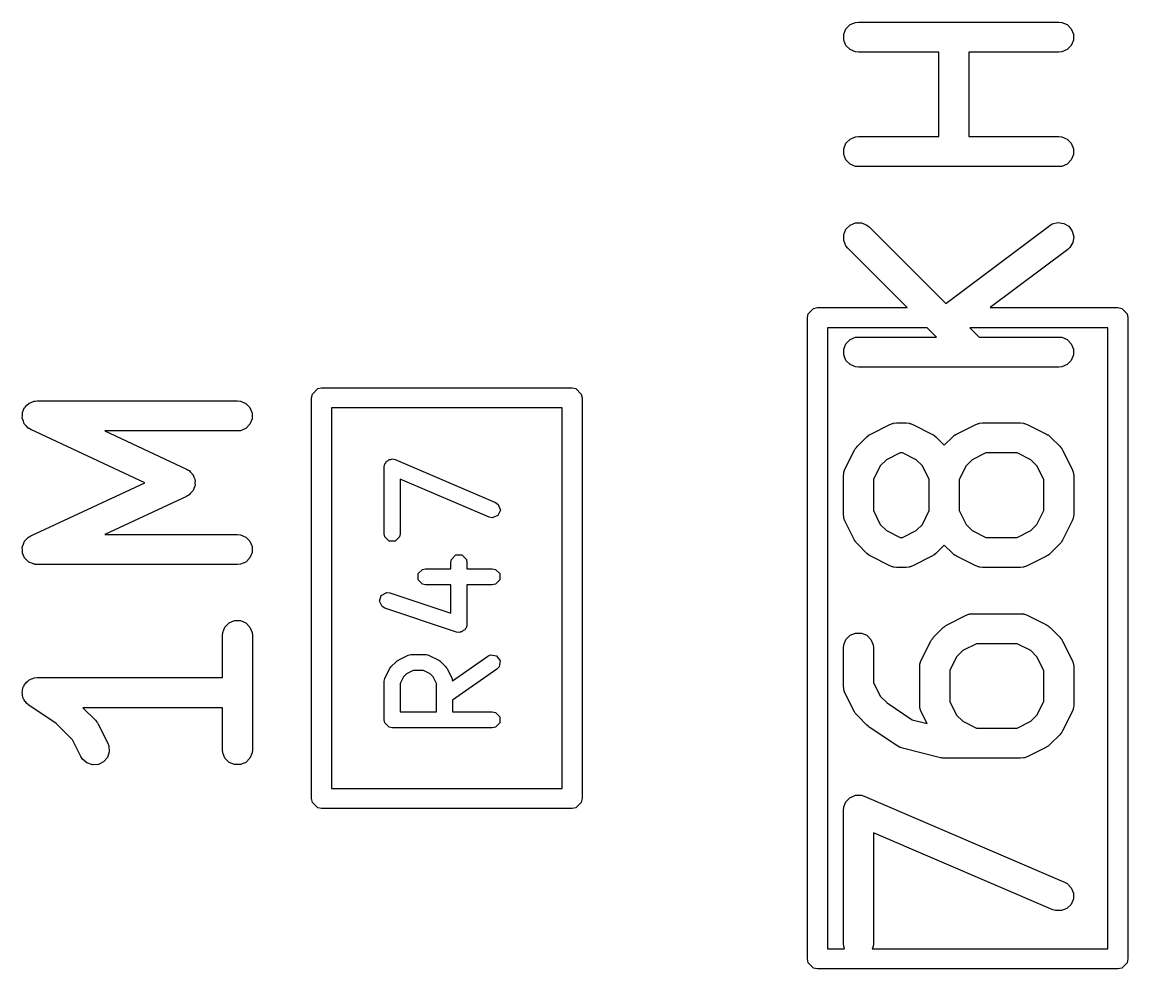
# Model space of a CAD drawing. Extents: x 1.56 to 6.49, y -4.6 to -1.37.
# Drawn here: x 4.4677 to 4.685, y -2.6398 to -2.4537 of the extents above; entities that cross this region are included whole.
import ezdxf

# ---------------------------------------------------------------- set-up
doc = ezdxf.new("R2010")
doc.units = 0
doc.header["$MEASUREMENT"] = 0
doc.layers.add('BLACK', color=7, linetype='CONTINUOUS')

msp = doc.modelspace()

# ---------------------------------------------------------------- linework, layer by layer
at = {"layer": 'BLACK', "linetype": 'CONTINUOUS'}
for p, q in [((4.62918, -2.45612), (4.62962, -2.45505)), ((4.62962, -2.45505), (4.63044, -2.45424)), ((4.63044, -2.45424), (4.6315, -2.4538)), ((4.6315, -2.4538), (4.63208, -2.45374)), ((4.63208, -2.45374), (4.67145, -2.45374)), ((4.67145, -2.45374), (4.67203, -2.4538)), ((4.67203, -2.4538), (4.67309, -2.45424)), ((4.67309, -2.45424), (4.6739, -2.45505)), ((4.6739, -2.45505), (4.67435, -2.45612)), ((4.62918, -2.45727), (4.62918, -2.45612)), ((4.62962, -2.45833), (4.62918, -2.45727)), ((4.67435, -2.45727), (4.6739, -2.45833)), ((4.67435, -2.45612), (4.67435, -2.45727)), ((4.63044, -2.45915), (4.62962, -2.45833)), ((4.6315, -2.45959), (4.63044, -2.45915)), ((4.63208, -2.45965), (4.6315, -2.45959)), ((4.64787, -2.45965), (4.63208, -2.45965)), ((4.64787, -2.47624), (4.64787, -2.45965)), ((4.67145, -2.45965), (4.65378, -2.45965)), ((4.65378, -2.45965), (4.65378, -2.47624)), ((4.67203, -2.45959), (4.67145, -2.45965)), ((4.67309, -2.45915), (4.67203, -2.45959)), ((4.6739, -2.45833), (4.67309, -2.45915)), ((4.62918, -2.47861), (4.62962, -2.47755)), ((4.62962, -2.47755), (4.63044, -2.47673)), ((4.63044, -2.47673), (4.6315, -2.47629)), ((4.6315, -2.47629), (4.63208, -2.47624)), ((4.63208, -2.47624), (4.64787, -2.47624)), ((4.65378, -2.47624), (4.67145, -2.47624)), ((4.67145, -2.47624), (4.67203, -2.47629)), ((4.67203, -2.47629), (4.67309, -2.47673)), ((4.67309, -2.47673), (4.6739, -2.47755)), ((4.6739, -2.47755), (4.67435, -2.47861)), ((4.62918, -2.47977), (4.62918, -2.47861)), ((4.67435, -2.47861), (4.67435, -2.47977)), ((4.62962, -2.48083), (4.62918, -2.47977)), ((4.63044, -2.48165), (4.62962, -2.48083)), ((4.6315, -2.48209), (4.63044, -2.48165)), ((4.67309, -2.48165), (4.67203, -2.48209)), ((4.6739, -2.48083), (4.67309, -2.48165)), ((4.67435, -2.47977), (4.6739, -2.48083)), ((4.63208, -2.48214), (4.6315, -2.48209)), ((4.67145, -2.48214), (4.63208, -2.48214)), ((4.67203, -2.48209), (4.67145, -2.48214)), ((4.62918, -2.49549), (4.62962, -2.49442)), ((4.62962, -2.49442), (4.63044, -2.49361)), ((4.63044, -2.49361), (4.6315, -2.49317)), ((4.6315, -2.49317), (4.63266, -2.49317)), ((4.63266, -2.49317), (4.63372, -2.49361)), ((4.63372, -2.49361), (4.63417, -2.49398)), ((4.63417, -2.49398), (4.64923, -2.50904)), ((4.64923, -2.50904), (4.66968, -2.4937)), ((4.66968, -2.4937), (4.67017, -2.4934)), ((4.67017, -2.4934), (4.67129, -2.49311)), ((4.67129, -2.49311), (4.67243, -2.49328)), ((4.67243, -2.49328), (4.67342, -2.49386)), ((4.67342, -2.49386), (4.67411, -2.49479)), ((4.67411, -2.49479), (4.6744, -2.4959)), ((4.62918, -2.49664), (4.62918, -2.49549)), ((4.62962, -2.4977), (4.62918, -2.49664)), ((4.67424, -2.49704), (4.67365, -2.49803)), ((4.6744, -2.4959), (4.67424, -2.49704)), ((4.62999, -2.49815), (4.62962, -2.4977)), ((4.64168, -2.50984), (4.62999, -2.49815)), ((4.67322, -2.49843), (4.658, -2.50984)), ((4.67365, -2.49803), (4.67322, -2.49843)), ((4.6222, -2.51106), (4.62326, -2.50999)), ((4.62326, -2.50999), (4.62402, -2.50984)), ((4.62402, -2.50984), (4.64168, -2.50984)), ((4.658, -2.50984), (4.68307, -2.50984)), ((4.68307, -2.50984), (4.68382, -2.50999)), ((4.68382, -2.50999), (4.68489, -2.51106)), ((4.62205, -2.51181), (4.6222, -2.51106)), ((4.62205, -2.6378), (4.62205, -2.51181)), ((4.68489, -2.51106), (4.68504, -2.51181)), ((4.68504, -2.51181), (4.68504, -2.6378)), ((4.64562, -2.51378), (4.62598, -2.51378)), ((4.62598, -2.51378), (4.62598, -2.63583)), ((4.64745, -2.51561), (4.64562, -2.51378)), ((4.65397, -2.51378), (4.6558, -2.51561)), ((4.6811, -2.51378), (4.65397, -2.51378)), ((4.6811, -2.63583), (4.6811, -2.51378)), ((4.62962, -2.51692), (4.63044, -2.51611)), ((4.63044, -2.51611), (4.6315, -2.51566)), ((4.6315, -2.51566), (4.63208, -2.51561)), ((4.63208, -2.51561), (4.64745, -2.51561)), ((4.6558, -2.51561), (4.67145, -2.51561)), ((4.67145, -2.51561), (4.67203, -2.51566)), ((4.67203, -2.51566), (4.67309, -2.51611)), ((4.67309, -2.51611), (4.6739, -2.51692)), ((4.62918, -2.51798), (4.62962, -2.51692)), ((4.62918, -2.51914), (4.62918, -2.51798)), ((4.6739, -2.51692), (4.67435, -2.51798)), ((4.67435, -2.51798), (4.67435, -2.51914)), ((4.62962, -2.5202), (4.62918, -2.51914)), ((4.63044, -2.52102), (4.62962, -2.5202)), ((4.6315, -2.52146), (4.63044, -2.52102)), ((4.67309, -2.52102), (4.67203, -2.52146)), ((4.6739, -2.5202), (4.67309, -2.52102)), ((4.67435, -2.51914), (4.6739, -2.5202)), ((4.63208, -2.52151), (4.6315, -2.52146)), ((4.67145, -2.52151), (4.63208, -2.52151)), ((4.67203, -2.52146), (4.67145, -2.52151)), ((4.52461, -2.52756), (4.52476, -2.52681)), ((4.52476, -2.52681), (4.52582, -2.52574)), ((4.52582, -2.52574), (4.52657, -2.52559)), ((4.52657, -2.52559), (4.57579, -2.52559)), ((4.57579, -2.52559), (4.57654, -2.52574)), ((4.57654, -2.52574), (4.57761, -2.52681)), ((4.57761, -2.52681), (4.57776, -2.52756)), ((4.46801, -2.52995), (4.46821, -2.52948)), ((4.46821, -2.52948), (4.46825, -2.52943)), ((4.46825, -2.52943), (4.46828, -2.52937)), ((4.46828, -2.52937), (4.46866, -2.52903)), ((4.46866, -2.52903), (4.46902, -2.52867)), ((4.46902, -2.52867), (4.46908, -2.52864)), ((4.46908, -2.52864), (4.46913, -2.5286)), ((4.46913, -2.5286), (4.46961, -2.52842)), ((4.46961, -2.52842), (4.47009, -2.52823)), ((4.47009, -2.52823), (4.47018, -2.52822)), ((4.47018, -2.52822), (4.47021, -2.5282)), ((4.47021, -2.5282), (4.47028, -2.52821)), ((4.47028, -2.52821), (4.47066, -2.52817)), ((4.47066, -2.52817), (4.51003, -2.52817)), ((4.51003, -2.52817), (4.51061, -2.52823)), ((4.51061, -2.52823), (4.51167, -2.52867)), ((4.51167, -2.52867), (4.51249, -2.52948)), ((4.51249, -2.52948), (4.51293, -2.53055)), ((4.52461, -2.6063), (4.52461, -2.52756)), ((4.52854, -2.52953), (4.52854, -2.60433)), ((4.57382, -2.52953), (4.52854, -2.52953)), ((4.57382, -2.60433), (4.57382, -2.52953)), ((4.57776, -2.52756), (4.57776, -2.6063)), ((4.46774, -2.53157), (4.46777, -2.53106)), ((4.46777, -2.53163), (4.46774, -2.53157)), ((4.46777, -2.53055), (4.46779, -2.53048)), ((4.46777, -2.53106), (4.46777, -2.53055)), ((4.46777, -2.5317), (4.46777, -2.53163)), ((4.46796, -2.53217), (4.46777, -2.5317)), ((4.46779, -2.53042), (4.46801, -2.52995)), ((4.46779, -2.53048), (4.46779, -2.53042)), ((4.51293, -2.5317), (4.51249, -2.53276)), ((4.51293, -2.53055), (4.51293, -2.5317)), ((4.46814, -2.53265), (4.46796, -2.53217)), ((4.46818, -2.5327), (4.46814, -2.53265)), ((4.46821, -2.53276), (4.46818, -2.5327)), ((4.46857, -2.53312), (4.46821, -2.53276)), ((4.46892, -2.5335), (4.46857, -2.53312)), ((4.46899, -2.53355), (4.46892, -2.5335)), ((4.46902, -2.53358), (4.46899, -2.53355)), ((4.46909, -2.5336), (4.46902, -2.53358)), ((4.46941, -2.5338), (4.46909, -2.5336)), ((4.4918, -2.54424), (4.46941, -2.5338)), ((4.51061, -2.53402), (4.51003, -2.53407)), ((4.51167, -2.53358), (4.51061, -2.53402)), ((4.51249, -2.53276), (4.51167, -2.53358)), ((4.63451, -2.53467), (4.63826, -2.53279)), ((4.63826, -2.53279), (4.6388, -2.53259)), ((4.6388, -2.53259), (4.6389, -2.53258)), ((4.6389, -2.53258), (4.639, -2.53254)), ((4.639, -2.53254), (4.63958, -2.53248)), ((4.63958, -2.53248), (4.64145, -2.53248)), ((4.64145, -2.53248), (4.64203, -2.53254)), ((4.64203, -2.53254), (4.64213, -2.53258)), ((4.64213, -2.53258), (4.64223, -2.53259)), ((4.64223, -2.53259), (4.64277, -2.53279)), ((4.64277, -2.53279), (4.64652, -2.53467)), ((4.65138, -2.53467), (4.65513, -2.53279)), ((4.65513, -2.53279), (4.65567, -2.53259)), ((4.65567, -2.53259), (4.65578, -2.53258)), ((4.65578, -2.53258), (4.65588, -2.53254)), ((4.65588, -2.53254), (4.65645, -2.53248)), ((4.65645, -2.53248), (4.66395, -2.53248)), ((4.66395, -2.53248), (4.66453, -2.53254)), ((4.66453, -2.53254), (4.66462, -2.53258)), ((4.66462, -2.53258), (4.66473, -2.53259)), ((4.66473, -2.53259), (4.66527, -2.53279)), ((4.66527, -2.53279), (4.66902, -2.53467)), ((4.51003, -2.53407), (4.48397, -2.53407)), ((4.48397, -2.53407), (4.50003, -2.54157)), ((4.63187, -2.53709), (4.63374, -2.53522)), ((4.63374, -2.53522), (4.63397, -2.53503)), ((4.63397, -2.53503), (4.63402, -2.53498)), ((4.63402, -2.53498), (4.63411, -2.53492)), ((4.63411, -2.53492), (4.63419, -2.53485)), ((4.63419, -2.53485), (4.63426, -2.53482)), ((4.63426, -2.53482), (4.63451, -2.53467)), ((4.64652, -2.53467), (4.64677, -2.53482)), ((4.64677, -2.53482), (4.64684, -2.53485)), ((4.64684, -2.53485), (4.64692, -2.53492)), ((4.64692, -2.53492), (4.64701, -2.53498)), ((4.64701, -2.53498), (4.64706, -2.53503)), ((4.64706, -2.53503), (4.64729, -2.53522)), ((4.64729, -2.53522), (4.64895, -2.53688)), ((4.64895, -2.53688), (4.65061, -2.53522)), ((4.65061, -2.53522), (4.65084, -2.53503)), ((4.65084, -2.53503), (4.65089, -2.53498)), ((4.65089, -2.53498), (4.65098, -2.53492)), ((4.65098, -2.53492), (4.65106, -2.53485)), ((4.65106, -2.53485), (4.65113, -2.53482)), ((4.65113, -2.53482), (4.65138, -2.53467)), ((4.66902, -2.53467), (4.66927, -2.53482)), ((4.66927, -2.53482), (4.66934, -2.53485)), ((4.66934, -2.53485), (4.66942, -2.53492)), ((4.66942, -2.53492), (4.66951, -2.53498)), ((4.66951, -2.53498), (4.66956, -2.53503)), ((4.66956, -2.53503), (4.66979, -2.53522)), ((4.66979, -2.53522), (4.67166, -2.53709)), ((4.62944, -2.54161), (4.63131, -2.53786)), ((4.63131, -2.53786), (4.63147, -2.53761)), ((4.63147, -2.53761), (4.6315, -2.53754)), ((4.6315, -2.53754), (4.63157, -2.53746)), ((4.63157, -2.53746), (4.63162, -2.53737)), ((4.63162, -2.53737), (4.63168, -2.53732)), ((4.63168, -2.53732), (4.63187, -2.53709)), ((4.64028, -2.53839), (4.63758, -2.53973)), ((4.64076, -2.53839), (4.64028, -2.53839)), ((4.64345, -2.53973), (4.64076, -2.53839)), ((4.65715, -2.53839), (4.65445, -2.53973)), ((4.66325, -2.53839), (4.65715, -2.53839)), ((4.66595, -2.53973), (4.66325, -2.53839)), ((4.67166, -2.53709), (4.67185, -2.53732)), ((4.67185, -2.53732), (4.67191, -2.53737)), ((4.67191, -2.53737), (4.67196, -2.53746)), ((4.67196, -2.53746), (4.67203, -2.53754)), ((4.67203, -2.53754), (4.67206, -2.53761)), ((4.67206, -2.53761), (4.67222, -2.53786)), ((4.67222, -2.53786), (4.67409, -2.54161)), ((4.53887, -2.54112), (4.53898, -2.54055)), ((4.53898, -2.54055), (4.53921, -2.54032)), ((4.53921, -2.54032), (4.53934, -2.54002)), ((4.53934, -2.54002), (4.53962, -2.53991)), ((4.53962, -2.53991), (4.53984, -2.5397)), ((4.53984, -2.5397), (4.54016, -2.5397)), ((4.54016, -2.5397), (4.54046, -2.53958)), ((4.54046, -2.53958), (4.54102, -2.5397)), ((4.54102, -2.5397), (4.54104, -2.5397)), ((4.54104, -2.5397), (4.54105, -2.5397)), ((4.54105, -2.5397), (4.54106, -2.5397)), ((4.54106, -2.5397), (4.56074, -2.54814)), ((4.63758, -2.53973), (4.63638, -2.54093)), ((4.64465, -2.54093), (4.64345, -2.53973)), ((4.65445, -2.53973), (4.65325, -2.54093)), ((4.66715, -2.54093), (4.66595, -2.53973)), ((4.50003, -2.54157), (4.50024, -2.54169)), ((4.50024, -2.54169), (4.50031, -2.54172)), ((4.50031, -2.54172), (4.50037, -2.54177)), ((4.50037, -2.54177), (4.50053, -2.54186)), ((4.50053, -2.54186), (4.50083, -2.54219)), ((4.50083, -2.54219), (4.50116, -2.5425)), ((4.50116, -2.5425), (4.50122, -2.54262)), ((4.50122, -2.54262), (4.50131, -2.54271)), ((4.50131, -2.54271), (4.50146, -2.54313)), ((4.53886, -2.54113), (4.53887, -2.54112)), ((4.53887, -2.54114), (4.53886, -2.54113)), ((4.53886, -2.54115), (4.53887, -2.54114)), ((4.53886, -2.55427), (4.53886, -2.54115)), ((4.62913, -2.54293), (4.62918, -2.54236)), ((4.62918, -2.54236), (4.62922, -2.54226)), ((4.62922, -2.54226), (4.62923, -2.54215)), ((4.62923, -2.54215), (4.62944, -2.54161)), ((4.63638, -2.54093), (4.63503, -2.54363)), ((4.646, -2.54363), (4.64465, -2.54093)), ((4.65325, -2.54093), (4.65191, -2.54363)), ((4.6685, -2.54363), (4.66715, -2.54093)), ((4.67409, -2.54161), (4.6743, -2.54215)), ((4.6743, -2.54215), (4.6743, -2.54226)), ((4.6743, -2.54226), (4.67435, -2.54236)), ((4.67435, -2.54236), (4.6744, -2.54293)), ((4.46941, -2.55469), (4.4918, -2.54424)), ((4.50146, -2.54313), (4.50165, -2.54354)), ((4.50165, -2.54354), (4.50166, -2.54367)), ((4.50166, -2.54482), (4.50165, -2.54495)), ((4.50166, -2.54367), (4.5017, -2.5438)), ((4.5017, -2.54469), (4.50166, -2.54482)), ((4.5017, -2.5438), (4.50168, -2.54424)), ((4.50168, -2.54424), (4.5017, -2.54469)), ((4.5595, -2.55104), (4.54201, -2.54354)), ((4.54201, -2.54354), (4.54201, -2.55427)), ((4.62913, -2.55043), (4.62913, -2.54293)), ((4.63503, -2.54363), (4.63503, -2.54973)), ((4.646, -2.54973), (4.646, -2.54363)), ((4.65191, -2.54363), (4.65191, -2.54973)), ((4.6685, -2.54973), (4.6685, -2.54363)), ((4.6744, -2.54293), (4.6744, -2.55043)), ((4.50003, -2.54692), (4.48397, -2.55442)), ((4.50024, -2.5468), (4.50003, -2.54692)), ((4.50031, -2.54677), (4.50024, -2.5468)), ((4.50037, -2.54672), (4.50031, -2.54677)), ((4.50053, -2.54663), (4.50037, -2.54672)), ((4.50083, -2.54629), (4.50053, -2.54663)), ((4.50116, -2.54599), (4.50083, -2.54629)), ((4.50122, -2.54587), (4.50116, -2.54599)), ((4.50131, -2.54578), (4.50122, -2.54587)), ((4.50146, -2.54535), (4.50131, -2.54578)), ((4.50165, -2.54495), (4.50146, -2.54535)), ((4.56074, -2.54814), (4.56125, -2.54849)), ((4.56125, -2.54849), (4.5617, -2.54961)), ((4.5601, -2.55116), (4.5595, -2.55104)), ((4.56122, -2.55071), (4.5601, -2.55116)), ((4.5617, -2.54961), (4.56122, -2.55071)), ((4.62918, -2.55101), (4.62913, -2.55043)), ((4.62922, -2.55111), (4.62918, -2.55101)), ((4.62923, -2.55121), (4.62922, -2.55111)), ((4.62944, -2.55175), (4.62923, -2.55121)), ((4.63503, -2.54973), (4.63638, -2.55243)), ((4.64465, -2.55243), (4.646, -2.54973)), ((4.65191, -2.54973), (4.65325, -2.55243)), ((4.66715, -2.55243), (4.6685, -2.54973)), ((4.6743, -2.55121), (4.67409, -2.55175)), ((4.67435, -2.55101), (4.6743, -2.55111)), ((4.6743, -2.55111), (4.6743, -2.55121)), ((4.6744, -2.55043), (4.67435, -2.55101)), ((4.63131, -2.5555), (4.62944, -2.55175)), ((4.63638, -2.55243), (4.63758, -2.55363)), ((4.64345, -2.55363), (4.64465, -2.55243)), ((4.65325, -2.55243), (4.65445, -2.55363)), ((4.66595, -2.55363), (4.66715, -2.55243)), ((4.67409, -2.55175), (4.67222, -2.5555)), ((4.46814, -2.55584), (4.46818, -2.55579)), ((4.46818, -2.55579), (4.46821, -2.55573)), ((4.46821, -2.55573), (4.46857, -2.55536)), ((4.46857, -2.55536), (4.46892, -2.55499)), ((4.46892, -2.55499), (4.46899, -2.55494)), ((4.46899, -2.55494), (4.46902, -2.55491)), ((4.46902, -2.55491), (4.46909, -2.55489)), ((4.46909, -2.55489), (4.46941, -2.55469)), ((4.48397, -2.55442), (4.51003, -2.55442)), ((4.51003, -2.55442), (4.51061, -2.55447)), ((4.51061, -2.55447), (4.51167, -2.55491)), ((4.51167, -2.55491), (4.51249, -2.55573)), ((4.51249, -2.55573), (4.51293, -2.55679)), ((4.53898, -2.55488), (4.53886, -2.55427)), ((4.53984, -2.55573), (4.53898, -2.55488)), ((4.54104, -2.55573), (4.53984, -2.55573)), ((4.54189, -2.55488), (4.54104, -2.55573)), ((4.54201, -2.55427), (4.54189, -2.55488)), ((4.63147, -2.55575), (4.63131, -2.5555)), ((4.6315, -2.55582), (4.63147, -2.55575)), ((4.63758, -2.55363), (4.64028, -2.55498)), ((4.64028, -2.55498), (4.64076, -2.55498)), ((4.64076, -2.55498), (4.64345, -2.55363)), ((4.65445, -2.55363), (4.65715, -2.55498)), ((4.65715, -2.55498), (4.66325, -2.55498)), ((4.66325, -2.55498), (4.66595, -2.55363)), ((4.67206, -2.55575), (4.67203, -2.55582)), ((4.67222, -2.5555), (4.67206, -2.55575)), ((4.46774, -2.55692), (4.46777, -2.55686)), ((4.46777, -2.55743), (4.46774, -2.55692)), ((4.46777, -2.55679), (4.46796, -2.55632)), ((4.46777, -2.55686), (4.46777, -2.55679)), ((4.46777, -2.55794), (4.46777, -2.55743)), ((4.46779, -2.558), (4.46777, -2.55794)), ((4.46796, -2.55632), (4.46814, -2.55584)), ((4.51293, -2.55794), (4.51249, -2.55901)), ((4.51293, -2.55679), (4.51293, -2.55794)), ((4.63157, -2.5559), (4.6315, -2.55582)), ((4.63162, -2.55599), (4.63157, -2.5559)), ((4.63168, -2.55604), (4.63162, -2.55599)), ((4.63187, -2.55627), (4.63168, -2.55604)), ((4.63374, -2.55814), (4.63187, -2.55627)), ((4.64895, -2.55648), (4.64729, -2.55814)), ((4.65061, -2.55814), (4.64895, -2.55648)), ((4.67166, -2.55627), (4.66979, -2.55814)), ((4.67185, -2.55604), (4.67166, -2.55627)), ((4.67191, -2.55599), (4.67185, -2.55604)), ((4.67196, -2.5559), (4.67191, -2.55599)), ((4.67203, -2.55582), (4.67196, -2.5559)), ((4.46779, -2.55807), (4.46779, -2.558)), ((4.46801, -2.55853), (4.46779, -2.55807)), ((4.46821, -2.55901), (4.46801, -2.55853)), ((4.46825, -2.55905), (4.46821, -2.55901)), ((4.46828, -2.55911), (4.46825, -2.55905)), ((4.46866, -2.55946), (4.46828, -2.55911)), ((4.46902, -2.55982), (4.46866, -2.55946)), ((4.46908, -2.55985), (4.46902, -2.55982)), ((4.46913, -2.55989), (4.46908, -2.55985)), ((4.46961, -2.56007), (4.46913, -2.55989)), ((4.47009, -2.56026), (4.46961, -2.56007)), ((4.51167, -2.55982), (4.51061, -2.56026)), ((4.51249, -2.55901), (4.51167, -2.55982)), ((4.55199, -2.5599), (4.55211, -2.5593)), ((4.55199, -2.56114), (4.55199, -2.5599)), ((4.55211, -2.5593), (4.55296, -2.55844)), ((4.55296, -2.55844), (4.55416, -2.55844)), ((4.55416, -2.55844), (4.55502, -2.5593)), ((4.55502, -2.5593), (4.55514, -2.5599)), ((4.55514, -2.5599), (4.55514, -2.56114)), ((4.63397, -2.55833), (4.63374, -2.55814)), ((4.63402, -2.55839), (4.63397, -2.55833)), ((4.63411, -2.55844), (4.63402, -2.55839)), ((4.63419, -2.55851), (4.63411, -2.55844)), ((4.63426, -2.55854), (4.63419, -2.55851)), ((4.63451, -2.5587), (4.63426, -2.55854)), ((4.63826, -2.56057), (4.63451, -2.5587)), ((4.64652, -2.5587), (4.64277, -2.56057)), ((4.64677, -2.55854), (4.64652, -2.5587)), ((4.64684, -2.55851), (4.64677, -2.55854)), ((4.64692, -2.55844), (4.64684, -2.55851)), ((4.64701, -2.55839), (4.64692, -2.55844)), ((4.64706, -2.55833), (4.64701, -2.55839)), ((4.64729, -2.55814), (4.64706, -2.55833)), ((4.65084, -2.55833), (4.65061, -2.55814)), ((4.65089, -2.55839), (4.65084, -2.55833)), ((4.65098, -2.55844), (4.65089, -2.55839)), ((4.65106, -2.55851), (4.65098, -2.55844)), ((4.65113, -2.55854), (4.65106, -2.55851)), ((4.65138, -2.5587), (4.65113, -2.55854)), ((4.65513, -2.56057), (4.65138, -2.5587)), ((4.66902, -2.5587), (4.66527, -2.56057)), ((4.66927, -2.55854), (4.66902, -2.5587)), ((4.66934, -2.55851), (4.66927, -2.55854)), ((4.66942, -2.55844), (4.66934, -2.55851)), ((4.66951, -2.55839), (4.66942, -2.55844)), ((4.66956, -2.55833), (4.66951, -2.55839)), ((4.66979, -2.55814), (4.66956, -2.55833)), ((4.47018, -2.56027), (4.47009, -2.56026)), ((4.47021, -2.56029), (4.47018, -2.56027)), ((4.47028, -2.56028), (4.47021, -2.56029)), ((4.47066, -2.56032), (4.47028, -2.56028)), ((4.51003, -2.56032), (4.47066, -2.56032)), ((4.51061, -2.56026), (4.51003, -2.56032)), ((4.54555, -2.56211), (4.5464, -2.56126)), ((4.54555, -2.56331), (4.54555, -2.56211)), ((4.5464, -2.56126), (4.547, -2.56114)), ((4.547, -2.56114), (4.55199, -2.56114)), ((4.55514, -2.56114), (4.56012, -2.56114)), ((4.56012, -2.56114), (4.56073, -2.56126)), ((4.56073, -2.56126), (4.56158, -2.56211)), ((4.56158, -2.56211), (4.56158, -2.56331)), ((4.6388, -2.56078), (4.63826, -2.56057)), ((4.6389, -2.56079), (4.6388, -2.56078)), ((4.639, -2.56083), (4.6389, -2.56079)), ((4.63958, -2.56088), (4.639, -2.56083)), ((4.64145, -2.56088), (4.63958, -2.56088)), ((4.64203, -2.56083), (4.64145, -2.56088)), ((4.64213, -2.56079), (4.64203, -2.56083)), ((4.64223, -2.56078), (4.64213, -2.56079)), ((4.64277, -2.56057), (4.64223, -2.56078)), ((4.65567, -2.56078), (4.65513, -2.56057)), ((4.65578, -2.56079), (4.65567, -2.56078)), ((4.65588, -2.56083), (4.65578, -2.56079)), ((4.65645, -2.56088), (4.65588, -2.56083)), ((4.66395, -2.56088), (4.65645, -2.56088)), ((4.66453, -2.56083), (4.66395, -2.56088)), ((4.66462, -2.56079), (4.66453, -2.56083)), ((4.66473, -2.56078), (4.66462, -2.56079)), ((4.66527, -2.56057), (4.66473, -2.56078)), ((4.5464, -2.56417), (4.54555, -2.56331)), ((4.547, -2.56429), (4.5464, -2.56417)), ((4.55199, -2.56429), (4.547, -2.56429)), ((4.55199, -2.5699), (4.55199, -2.56429)), ((4.56012, -2.56429), (4.55514, -2.56429)), ((4.55514, -2.56429), (4.55514, -2.57208)), ((4.56073, -2.56417), (4.56012, -2.56429)), ((4.56158, -2.56331), (4.56073, -2.56417)), ((4.53793, -2.56751), (4.53831, -2.56637)), ((4.53831, -2.56637), (4.53939, -2.56583)), ((4.53939, -2.56583), (4.54, -2.5659)), ((4.54, -2.5659), (4.55199, -2.5699)), ((4.53847, -2.56859), (4.53793, -2.56751)), ((4.539, -2.56889), (4.53847, -2.56859)), ((4.55306, -2.57358), (4.539, -2.56889)), ((4.64951, -2.57216), (4.65326, -2.57029)), ((4.65326, -2.57029), (4.6538, -2.57008)), ((4.6538, -2.57008), (4.6539, -2.57007)), ((4.6539, -2.57007), (4.654, -2.57003)), ((4.654, -2.57003), (4.65458, -2.56998)), ((4.65458, -2.56998), (4.66395, -2.56998)), ((4.66395, -2.56998), (4.66453, -2.57003)), ((4.66453, -2.57003), (4.66462, -2.57007)), ((4.66462, -2.57007), (4.66473, -2.57008)), ((4.66473, -2.57008), (4.66527, -2.57029)), ((4.66527, -2.57029), (4.66902, -2.57216)), ((4.50714, -2.57366), (4.50758, -2.5726)), ((4.50758, -2.5726), (4.50839, -2.57179)), ((4.50839, -2.57179), (4.50946, -2.57134)), ((4.50946, -2.57134), (4.51061, -2.57134)), ((4.51061, -2.57134), (4.51167, -2.57179)), ((4.51167, -2.57179), (4.51249, -2.5726)), ((4.51249, -2.5726), (4.51293, -2.57366)), ((4.55475, -2.57312), (4.55442, -2.57328)), ((4.55483, -2.57287), (4.55475, -2.57312)), ((4.55502, -2.57269), (4.55483, -2.57287)), ((4.55514, -2.57208), (4.55502, -2.57269)), ((4.64686, -2.57459), (4.64874, -2.57272)), ((4.64874, -2.57272), (4.64897, -2.57253)), ((4.64897, -2.57253), (4.64902, -2.57247)), ((4.64902, -2.57247), (4.64911, -2.57241)), ((4.64911, -2.57241), (4.64919, -2.57235)), ((4.64919, -2.57235), (4.64926, -2.57232)), ((4.64926, -2.57232), (4.64951, -2.57216)), ((4.66902, -2.57216), (4.66927, -2.57232)), ((4.66927, -2.57232), (4.66934, -2.57235)), ((4.66934, -2.57235), (4.66942, -2.57241)), ((4.66942, -2.57241), (4.66951, -2.57247)), ((4.66951, -2.57247), (4.66956, -2.57253)), ((4.66956, -2.57253), (4.66979, -2.57272)), ((4.66979, -2.57272), (4.67166, -2.57459)), ((4.50708, -2.57424), (4.50714, -2.57366)), ((4.50708, -2.58254), (4.50708, -2.57424)), ((4.51293, -2.57366), (4.51298, -2.57424)), ((4.51298, -2.57424), (4.51298, -2.59674)), ((4.55367, -2.57366), (4.55306, -2.57358)), ((4.55391, -2.57354), (4.55367, -2.57366)), ((4.55416, -2.57354), (4.55391, -2.57354)), ((4.55442, -2.57328), (4.55416, -2.57354)), ((4.62918, -2.5761), (4.62962, -2.57504)), ((4.62962, -2.57504), (4.63044, -2.57422)), ((4.63044, -2.57422), (4.6315, -2.57378)), ((4.6315, -2.57378), (4.63266, -2.57378)), ((4.63266, -2.57378), (4.63372, -2.57422)), ((4.63372, -2.57422), (4.63453, -2.57504)), ((4.63453, -2.57504), (4.63498, -2.5761)), ((4.64444, -2.57911), (4.64631, -2.57536)), ((4.64631, -2.57536), (4.64647, -2.57511)), ((4.64647, -2.57511), (4.6465, -2.57504)), ((4.6465, -2.57504), (4.64656, -2.57496)), ((4.64656, -2.57496), (4.64662, -2.57487)), ((4.64662, -2.57487), (4.64668, -2.57482)), ((4.64668, -2.57482), (4.64686, -2.57459)), ((4.67166, -2.57459), (4.67185, -2.57482)), ((4.67185, -2.57482), (4.67191, -2.57487)), ((4.67191, -2.57487), (4.67196, -2.57496)), ((4.67196, -2.57496), (4.67203, -2.57504)), ((4.67203, -2.57504), (4.67206, -2.57511)), ((4.67206, -2.57511), (4.67222, -2.57536)), ((4.67222, -2.57536), (4.67409, -2.57911)), ((4.62913, -2.57668), (4.62918, -2.5761)), ((4.62913, -2.58418), (4.62913, -2.57668)), ((4.63498, -2.5761), (4.63503, -2.57668)), ((4.63503, -2.57668), (4.63503, -2.58348)), ((4.65258, -2.57723), (4.65138, -2.57843)), ((4.65527, -2.57588), (4.65258, -2.57723)), ((4.66325, -2.57588), (4.65527, -2.57588)), ((4.66595, -2.57723), (4.66325, -2.57588)), ((4.66715, -2.57843), (4.66595, -2.57723)), ((4.54026, -2.58035), (4.5412, -2.57941)), ((4.5412, -2.57941), (4.54141, -2.57927)), ((4.54141, -2.57927), (4.54161, -2.57911)), ((4.54161, -2.57911), (4.54348, -2.57818)), ((4.54348, -2.57818), (4.54356, -2.57815)), ((4.54356, -2.57815), (4.54359, -2.57813)), ((4.54359, -2.57813), (4.54383, -2.57808)), ((4.54383, -2.57808), (4.54408, -2.57801)), ((4.54408, -2.57801), (4.54411, -2.57802)), ((4.54411, -2.57802), (4.54419, -2.57801)), ((4.54419, -2.57801), (4.547, -2.57801)), ((4.547, -2.57801), (4.54708, -2.57802)), ((4.54708, -2.57802), (4.54711, -2.57801)), ((4.54711, -2.57801), (4.54736, -2.57808)), ((4.54736, -2.57808), (4.5476, -2.57813)), ((4.5476, -2.57813), (4.54763, -2.57815)), ((4.54763, -2.57815), (4.5477, -2.57818)), ((4.5477, -2.57818), (4.54958, -2.57911)), ((4.54958, -2.57911), (4.54978, -2.57927)), ((4.54978, -2.57927), (4.54999, -2.57941)), ((4.54999, -2.57941), (4.55093, -2.58035)), ((4.5523, -2.58314), (4.55922, -2.57829)), ((4.55922, -2.57829), (4.55978, -2.57805)), ((4.55978, -2.57805), (4.56097, -2.57826)), ((4.56097, -2.57826), (4.56166, -2.57924)), ((4.56166, -2.57924), (4.56145, -2.58043)), ((4.64422, -2.57975), (4.64423, -2.57965)), ((4.64423, -2.57965), (4.64444, -2.57911)), ((4.65138, -2.57843), (4.65003, -2.58112)), ((4.6685, -2.58112), (4.66715, -2.57843)), ((4.67409, -2.57911), (4.6743, -2.57965)), ((4.6743, -2.57965), (4.6743, -2.57975)), ((4.53903, -2.58263), (4.53997, -2.58075)), ((4.53997, -2.58075), (4.54012, -2.58055)), ((4.54012, -2.58055), (4.54026, -2.58035)), ((4.54325, -2.58182), (4.54267, -2.58239)), ((4.54456, -2.58116), (4.54325, -2.58182)), ((4.54663, -2.58116), (4.54456, -2.58116)), ((4.54794, -2.58182), (4.54663, -2.58116)), ((4.54852, -2.58239), (4.54794, -2.58182)), ((4.55093, -2.58035), (4.55107, -2.58055)), ((4.55107, -2.58055), (4.55122, -2.58075)), ((4.55122, -2.58075), (4.55216, -2.58263)), ((4.56103, -2.58087), (4.55232, -2.58697)), ((4.56145, -2.58043), (4.56103, -2.58087)), ((4.64412, -2.58043), (4.64418, -2.57985)), ((4.64412, -2.58793), (4.64412, -2.58043)), ((4.64418, -2.57985), (4.64422, -2.57975)), ((4.65003, -2.58112), (4.65003, -2.58723)), ((4.6685, -2.58723), (4.6685, -2.58112)), ((4.6743, -2.57975), (4.67435, -2.57985)), ((4.67435, -2.57985), (4.6744, -2.58043)), ((4.6744, -2.58043), (4.6744, -2.58793)), ((4.4681, -2.58412), (4.46821, -2.58385)), ((4.46821, -2.58385), (4.46841, -2.58364)), ((4.46841, -2.58364), (4.46857, -2.5834)), ((4.46857, -2.5834), (4.46881, -2.58324)), ((4.46881, -2.58324), (4.46902, -2.58303)), ((4.46902, -2.58303), (4.46929, -2.58292)), ((4.46929, -2.58292), (4.46953, -2.58276)), ((4.46953, -2.58276), (4.46982, -2.58271)), ((4.46982, -2.58271), (4.47009, -2.58259)), ((4.47009, -2.58259), (4.47066, -2.58254)), ((4.47066, -2.58254), (4.47066, -2.58254)), ((4.47066, -2.58254), (4.47066, -2.58254)), ((4.47066, -2.58254), (4.47066, -2.58254)), ((4.47066, -2.58254), (4.50708, -2.58254)), ((4.53886, -2.58333), (4.53888, -2.58326)), ((4.53886, -2.59083), (4.53886, -2.58333)), ((4.53887, -2.58322), (4.53893, -2.58298)), ((4.53888, -2.58326), (4.53887, -2.58322)), ((4.53893, -2.58298), (4.53898, -2.58273)), ((4.53898, -2.58273), (4.53901, -2.58271)), ((4.53901, -2.58271), (4.53903, -2.58263)), ((4.54267, -2.58239), (4.54201, -2.58371)), ((4.54201, -2.58371), (4.54201, -2.58926)), ((4.54918, -2.58371), (4.54852, -2.58239)), ((4.54918, -2.58926), (4.54918, -2.58371)), ((4.55216, -2.58263), (4.55218, -2.58271)), ((4.55218, -2.58271), (4.55221, -2.58273)), ((4.55221, -2.58273), (4.55225, -2.58298)), ((4.55225, -2.58298), (4.5523, -2.58314)), ((4.63503, -2.58348), (4.63638, -2.58618)), ((4.46771, -2.58549), (4.46777, -2.58521)), ((4.46777, -2.58578), (4.46771, -2.58549)), ((4.46777, -2.58491), (4.46788, -2.58465)), ((4.46777, -2.58521), (4.46777, -2.58491)), ((4.46777, -2.58607), (4.46777, -2.58578)), ((4.46788, -2.58634), (4.46777, -2.58607)), ((4.46788, -2.58465), (4.46793, -2.58436)), ((4.46793, -2.58436), (4.4681, -2.58412)), ((4.62918, -2.58475), (4.62913, -2.58418)), ((4.62922, -2.58485), (4.62918, -2.58475)), ((4.62923, -2.58496), (4.62922, -2.58485)), ((4.62944, -2.5855), (4.62923, -2.58496)), ((4.63131, -2.58925), (4.62944, -2.5855)), ((4.63638, -2.58618), (4.63771, -2.58751)), ((4.46794, -2.58662), (4.46788, -2.58634)), ((4.4681, -2.58686), (4.46794, -2.58662)), ((4.46821, -2.58713), (4.4681, -2.58686)), ((4.46841, -2.58734), (4.46821, -2.58713)), ((4.46858, -2.58758), (4.46841, -2.58734)), ((4.46902, -2.58794), (4.46858, -2.58758)), ((4.46902, -2.58795), (4.46902, -2.58794)), ((4.46902, -2.58794), (4.46902, -2.58794)), ((4.46902, -2.58794), (4.46902, -2.58794)), ((4.47441, -2.59153), (4.46902, -2.58795)), ((4.55232, -2.58697), (4.55232, -2.58926)), ((4.63771, -2.58751), (4.64267, -2.59081)), ((4.64418, -2.5885), (4.64412, -2.58793)), ((4.65003, -2.58723), (4.65138, -2.58993)), ((4.66715, -2.58993), (4.6685, -2.58723)), ((4.6744, -2.58793), (4.67435, -2.5885)), ((4.50708, -2.58844), (4.47967, -2.58844)), ((4.47967, -2.58844), (4.48212, -2.5909)), ((4.50708, -2.59674), (4.50708, -2.58844)), ((4.54201, -2.58926), (4.54918, -2.58926)), ((4.55232, -2.58926), (4.56012, -2.58926)), ((4.56012, -2.58926), (4.56073, -2.58938)), ((4.56073, -2.58938), (4.56158, -2.59023)), ((4.56158, -2.59023), (4.56158, -2.59144)), ((4.63147, -2.58949), (4.63131, -2.58925)), ((4.6315, -2.58957), (4.63147, -2.58949)), ((4.63157, -2.58965), (4.6315, -2.58957)), ((4.63162, -2.58974), (4.63157, -2.58965)), ((4.63168, -2.58979), (4.63162, -2.58974)), ((4.63187, -2.59001), (4.63168, -2.58979)), ((4.63374, -2.59189), (4.63187, -2.59001)), ((4.64422, -2.5886), (4.64418, -2.5885)), ((4.64423, -2.58871), (4.64422, -2.5886)), ((4.64444, -2.58925), (4.64423, -2.58871)), ((4.64558, -2.59154), (4.64444, -2.58925)), ((4.65138, -2.58993), (4.65258, -2.59112)), ((4.66595, -2.59112), (4.66715, -2.58993)), ((4.67409, -2.58925), (4.67222, -2.593)), ((4.6743, -2.58871), (4.67409, -2.58925)), ((4.67435, -2.5885), (4.6743, -2.5886)), ((4.6743, -2.5886), (4.6743, -2.58871)), ((4.47761, -2.59474), (4.47441, -2.59153)), ((4.48212, -2.5909), (4.48231, -2.59113)), ((4.48231, -2.59113), (4.48237, -2.59118)), ((4.48237, -2.59118), (4.48242, -2.59127)), ((4.48242, -2.59127), (4.48249, -2.59135)), ((4.48249, -2.59135), (4.48252, -2.59142)), ((4.48252, -2.59142), (4.48268, -2.59167)), ((4.48268, -2.59167), (4.48455, -2.59542)), ((4.53898, -2.59144), (4.53886, -2.59083)), ((4.53984, -2.59229), (4.53898, -2.59144)), ((4.54044, -2.59241), (4.53984, -2.59229)), ((4.56012, -2.59241), (4.54044, -2.59241)), ((4.56073, -2.59229), (4.56012, -2.59241)), ((4.56158, -2.59144), (4.56073, -2.59229)), ((4.63397, -2.59208), (4.63374, -2.59189)), ((4.63374, -2.59189), (4.63374, -2.59189)), ((4.63374, -2.59189), (4.63374, -2.59189)), ((4.63419, -2.59226), (4.63397, -2.59208)), ((4.63982, -2.59601), (4.63419, -2.59226)), ((4.63419, -2.59226), (4.63419, -2.59226)), ((4.63419, -2.59226), (4.63419, -2.59226)), ((4.64267, -2.59081), (4.64558, -2.59154)), ((4.65258, -2.59112), (4.65527, -2.59247)), ((4.65527, -2.59247), (4.66325, -2.59247)), ((4.66325, -2.59247), (4.66595, -2.59112)), ((4.47927, -2.59806), (4.47761, -2.59474)), ((4.67166, -2.59376), (4.66979, -2.59564)), ((4.67185, -2.59354), (4.67166, -2.59376)), ((4.67191, -2.59349), (4.67185, -2.59354)), ((4.67196, -2.5934), (4.67191, -2.59349)), ((4.67203, -2.59332), (4.67196, -2.5934)), ((4.67206, -2.59324), (4.67203, -2.59332)), ((4.67222, -2.593), (4.67206, -2.59324)), ((4.48455, -2.59542), (4.48476, -2.59596)), ((4.48476, -2.59596), (4.48484, -2.59711)), ((4.50714, -2.59731), (4.50708, -2.59674)), ((4.51298, -2.59674), (4.51293, -2.59731)), ((4.64013, -2.59618), (4.63982, -2.59601)), ((4.64019, -2.59622), (4.64013, -2.59618)), ((4.64026, -2.59625), (4.64019, -2.59622)), ((4.64033, -2.59628), (4.64026, -2.59625)), ((4.6404, -2.59629), (4.64033, -2.59628)), ((4.64074, -2.59642), (4.6404, -2.59629)), ((4.64824, -2.59829), (4.64074, -2.59642)), ((4.66902, -2.59619), (4.66527, -2.59807)), ((4.66927, -2.59604), (4.66902, -2.59619)), ((4.66934, -2.59601), (4.66927, -2.59604)), ((4.66942, -2.59594), (4.66934, -2.59601)), ((4.66951, -2.59588), (4.66942, -2.59594)), ((4.66956, -2.59582), (4.66951, -2.59588)), ((4.66979, -2.59564), (4.66956, -2.59582)), ((4.47958, -2.59855), (4.47927, -2.59806)), ((4.48045, -2.5993), (4.47958, -2.59855)), ((4.48372, -2.59907), (4.48269, -2.59959)), ((4.48448, -2.5982), (4.48372, -2.59907)), ((4.48484, -2.59711), (4.48448, -2.5982)), ((4.50758, -2.59838), (4.50714, -2.59731)), ((4.50839, -2.59919), (4.50758, -2.59838)), ((4.50946, -2.59963), (4.50839, -2.59919)), ((4.51167, -2.59919), (4.51061, -2.59963)), ((4.51249, -2.59838), (4.51167, -2.59919)), ((4.51293, -2.59731), (4.51249, -2.59838)), ((4.64834, -2.5983), (4.64824, -2.59829)), ((4.64838, -2.59832), (4.64834, -2.5983)), ((4.64859, -2.59834), (4.64838, -2.59832)), ((4.64881, -2.59837), (4.64859, -2.59834)), ((4.64885, -2.59837), (4.64881, -2.59837)), ((4.64895, -2.59838), (4.64885, -2.59837)), ((4.66395, -2.59838), (4.64895, -2.59838)), ((4.66453, -2.59832), (4.66395, -2.59838)), ((4.66462, -2.59828), (4.66453, -2.59832)), ((4.66473, -2.59827), (4.66462, -2.59828)), ((4.66527, -2.59807), (4.66473, -2.59827)), ((4.48154, -2.59967), (4.48045, -2.5993)), ((4.48269, -2.59959), (4.48154, -2.59967)), ((4.51061, -2.59963), (4.50946, -2.59963)), ((4.52854, -2.60433), (4.57382, -2.60433)), ((4.63099, -2.60587), (4.6315, -2.60565)), ((4.6315, -2.60565), (4.63152, -2.60565)), ((4.63152, -2.60565), (4.63154, -2.60565)), ((4.63154, -2.60565), (4.6321, -2.60565)), ((4.6321, -2.60565), (4.63266, -2.60565)), ((4.63266, -2.60565), (4.63267, -2.60566)), ((4.63267, -2.60566), (4.63269, -2.60566)), ((4.63269, -2.60566), (4.63324, -2.60583)), ((4.52476, -2.60705), (4.52461, -2.6063)), ((4.52582, -2.60812), (4.52476, -2.60705)), ((4.57761, -2.60705), (4.57654, -2.60812)), ((4.57776, -2.6063), (4.57761, -2.60705)), ((4.62918, -2.60797), (4.62919, -2.60796)), ((4.62919, -2.60794), (4.62941, -2.60742)), ((4.62919, -2.60796), (4.62919, -2.60794)), ((4.62941, -2.60742), (4.62962, -2.60691)), ((4.62962, -2.60691), (4.62964, -2.6069)), ((4.62964, -2.60688), (4.63004, -2.60649)), ((4.62964, -2.6069), (4.62964, -2.60688)), ((4.63004, -2.60649), (4.63044, -2.60609)), ((4.63044, -2.60609), (4.63046, -2.60609)), ((4.63046, -2.60609), (4.63047, -2.60607)), ((4.63047, -2.60607), (4.63099, -2.60587)), ((4.63324, -2.60583), (4.67261, -2.62271)), ((4.52657, -2.60827), (4.52582, -2.60812)), ((4.57579, -2.60827), (4.52657, -2.60827)), ((4.57654, -2.60812), (4.57579, -2.60827)), ((4.62913, -2.60855), (4.62918, -2.60797)), ((4.62913, -2.6348), (4.62913, -2.60855)), ((4.67029, -2.62814), (4.63503, -2.61303)), ((4.63503, -2.61303), (4.63503, -2.6348)), ((4.67261, -2.62271), (4.67312, -2.62299)), ((4.67312, -2.62299), (4.67392, -2.62381)), ((4.67392, -2.62381), (4.67435, -2.62488)), ((4.67435, -2.62488), (4.67434, -2.62603)), ((4.67388, -2.62709), (4.67306, -2.6279)), ((4.67434, -2.62603), (4.67388, -2.62709)), ((4.67084, -2.62831), (4.67029, -2.62814)), ((4.67199, -2.62832), (4.67084, -2.62831)), ((4.67306, -2.6279), (4.67199, -2.62832)), ((4.62598, -2.63583), (4.62937, -2.63583)), ((4.62918, -2.63537), (4.62913, -2.6348)), ((4.62937, -2.63583), (4.62918, -2.63537)), ((4.63498, -2.63537), (4.63479, -2.63583)), ((4.63479, -2.63583), (4.6811, -2.63583)), ((4.63503, -2.6348), (4.63498, -2.63537)), ((4.6222, -2.63855), (4.62205, -2.6378)), ((4.68504, -2.6378), (4.68489, -2.63855)), ((4.62326, -2.63961), (4.6222, -2.63855)), ((4.62402, -2.63976), (4.62326, -2.63961)), ((4.68307, -2.63976), (4.62402, -2.63976)), ((4.68382, -2.63961), (4.68307, -2.63976)), ((4.68489, -2.63855), (4.68382, -2.63961))]:
    msp.add_line(p, q, dxfattribs=at)

doc.saveas('drawing.dxf')
